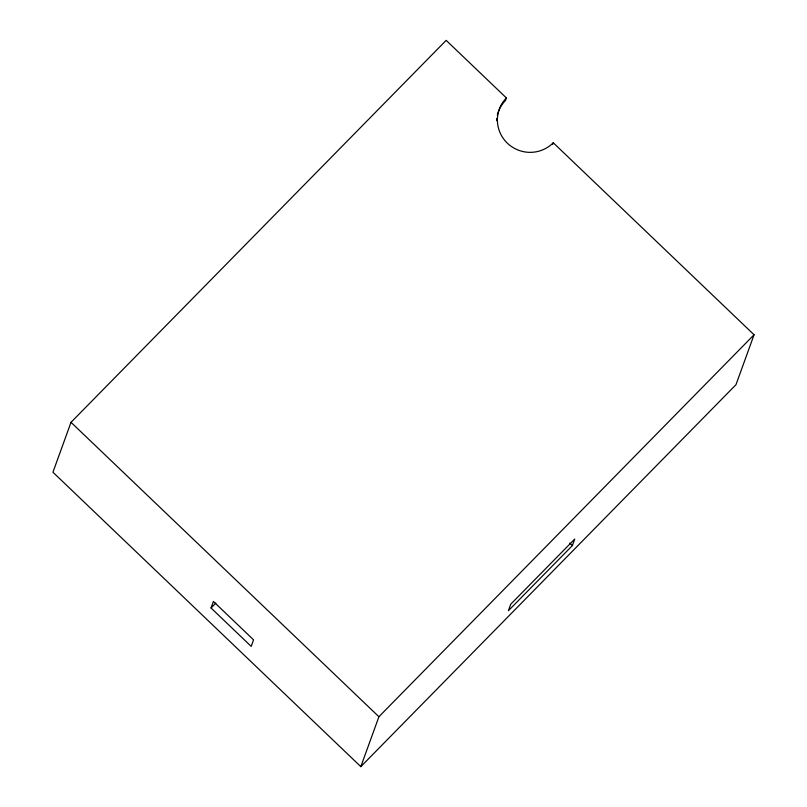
<?xml version="1.0" encoding="UTF-8"?>
<svg xmlns="http://www.w3.org/2000/svg" width="807" height="807" viewBox="0 0 807 807"><rect width="100%" height="100%" fill="white"/><g stroke="black" fill="none" stroke-linecap="round" stroke-linejoin="round"><path stroke-width="1.21" d="M71.016 422.313L52.939 472.226L360.83 766.65L735.984 384.687L754.061 334.774L553.259 142.758A32.512 31.937 19.9 0 1 507.391 143.212A32.512 31.937 19.9 0 1 506.403 97.96L446.17 40.35L71.016 422.313L378.907 716.737L360.83 766.65M211.03 607.984L213.401 601.437L253.559 639.84L251.199 646.387L211.03 607.984L215.842 603.081M506.403 97.96L505.515 100.411A32.512 31.937 19.9 0 0 497.324 115.29M552.664 144.392L553.259 142.758M572.375 545.593L574.745 539.046L510.75 604.191L508.38 610.738L572.375 545.593L569.732 543.061M378.907 716.737L754.061 334.774M496.557 120.626A32.512 31.937 19.9 0 1 496.749 118.458"/></g></svg>
